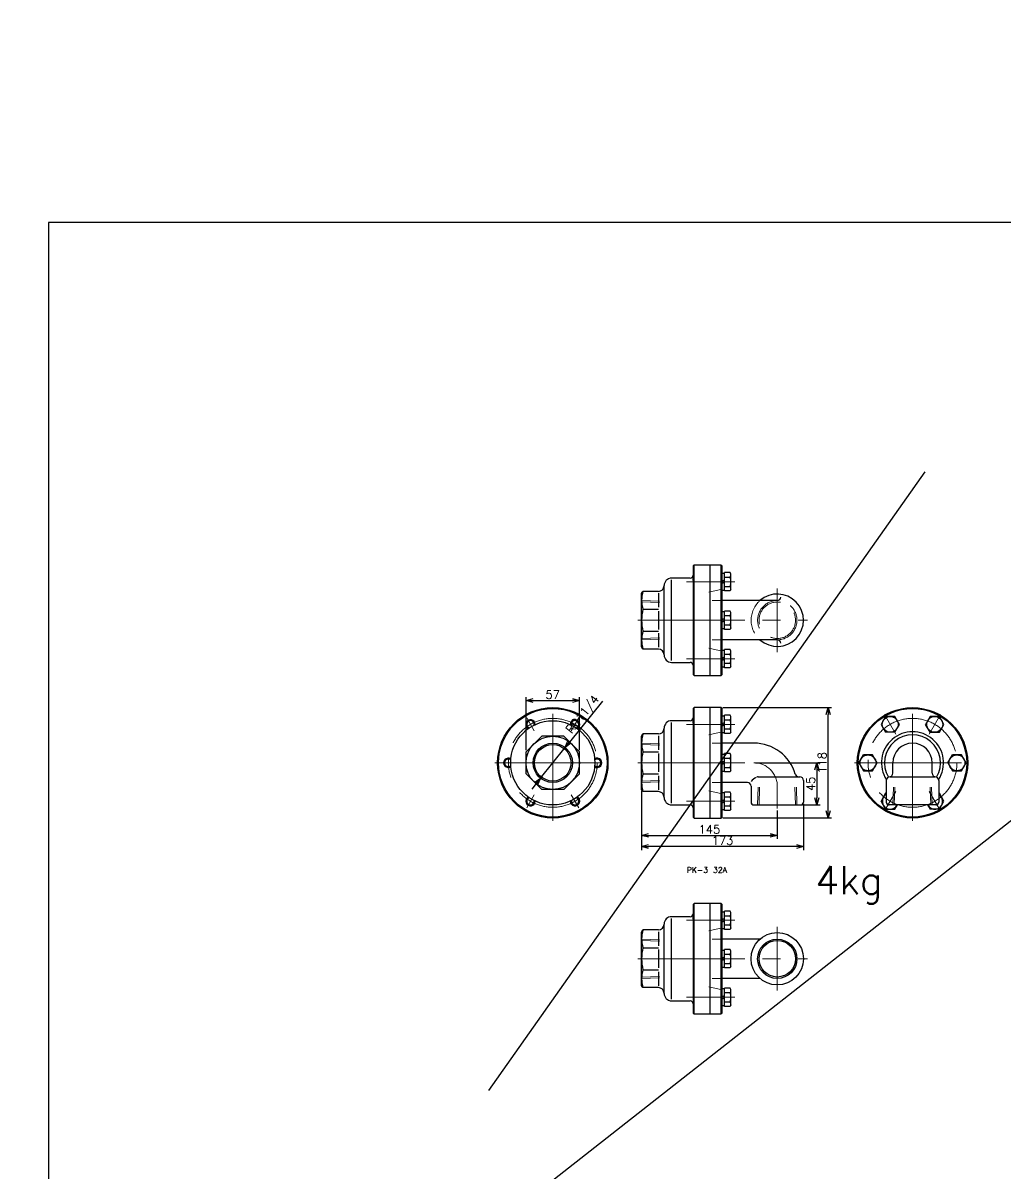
# Model space of a CAD drawing. Header units: millimetres. Extents: x -16130 to 36813, y -8099 to 27484.
# Drawn here: x -5176 to -4125, y 2422 to 3652 of the extents above; entities that cross this region are included whole.
import ezdxf

# ---------------------------------------------------------------- set-up
doc = ezdxf.new("R2010")
doc.units = ezdxf.units.MM
doc.header["$LTSCALE"] = 6
doc.header["$PDMODE"] = 99
doc.header["$PDSIZE"] = 1
doc.linetypes.add('CENTER2', pattern=[28.575, 19.05, -3.175, 3.175, -3.175])
doc.linetypes.add('HIDDEN', pattern=[9.525, 6.35, -3.175])
for name, color, linetype, lineweight in [('04_HIDDEN', 2, 'HIDDEN', 13), ('05_CENTER', 4, 'CENTER2', 13), ('08_DIM', 3, 'Continuous', 13)]:
    doc.layers.add(name, color=color, linetype=linetype, lineweight=lineweight)
doc.styles.add('KSS_TXT', font='txt.shx', dxfattribs={"bigfont": 'extfont2.shx'})
doc.dimstyles.new('KSS_DIM', dxfattribs={"dimtxt": 3, "dimasz": 2.5, "dimexe": 1.25, "dimexo": 0.625, "dimtad": 1, "dimdsep": 46, "dimtxsty": 'KSS_TXT', "dimblk": 'OPEN30', "dimcen": 0, "dimazin": 2, "dimtfac": 0.75, "dimtmove": 0, "dimatfit": 3, "dimldrblk": 'OPEN30', "dimfxl": 1, "dimtolj": 1, "dimarcsym": 0})
doc.dimstyles.new('KSS_DIM$3', dxfattribs={"dimtxt": 3, "dimasz": 2.5, "dimexe": 1.25, "dimexo": 0.625, "dimtad": 1, "dimtih": 1, "dimtoh": 1, "dimdsep": 46, "dimtxsty": 'KSS_TXT', "dimblk": 'OPEN30', "dimcen": 0, "dimazin": 2, "dimtfac": 0.75, "dimtofl": 0, "dimtmove": 0, "dimatfit": 3, "dimldrblk": 'OPEN30', "dimfxl": 1, "dimtolj": 1, "dimarcsym": 0})

# ---------------------------------------------------------------- blocks, each defined once
blk = doc.blocks.new('_Open30')
at = {"color": 0, "linetype": 'ByBlock', "lineweight": -2}
for p, q in [((-1, 0.27), (0, 0)), ((0, 0), (-1, -0.27)), ((0, 0), (-1, 0))]:
    blk.add_line(p, q, dxfattribs=at)
blk = doc.blocks.new('*D1545')
at = {"layer": '08_DIM', "color": 0, "lineweight": -2, "transparency": 16777216}
for p, q in [((-4514.3, 2831.3), (-4514.3, 2780.4)), ((-4369.3, 2810.8), (-4369.3, 2780.4)), ((-4506.8, 2784.1), (-4376.8, 2784.1))]:
    blk.add_line(p, q, dxfattribs=at)
at = {"layer": 'Defpoints', "color": 0, "transparency": 16777216}
for p in [(-4514.3, 2833.2), (-4369.3, 2812.7), (-4369.3, 2784.1)]:
    blk.add_point(p, dxfattribs=at)
at = {"layer": '08_DIM', "color": 0, "lineweight": -2, "transparency": 16777216, "xscale": 7.5, "yscale": 7.5, "zscale": 7.5, "rotation": 180}
blk.add_blockref('_Open30', (-4514.3, 2784.1), dxfattribs=at)
at = {"layer": '08_DIM', "color": 0, "lineweight": -2, "transparency": 16777216, "xscale": 7.5, "yscale": 7.5, "zscale": 7.5}
blk.add_blockref('_Open30', (-4369.3, 2784.1), dxfattribs=at)
at = {"layer": '08_DIM', "color": 0, "transparency": 16777216, "insert": (-4441.8, 2790.5), "char_height": 9, "attachment_point": 5, "style": 'KSS_TXT'}
blk.add_mtext('\\A1;145', dxfattribs=at)
blk = doc.blocks.new('*D1546')
at = {"layer": '08_DIM', "color": 0, "lineweight": -2, "transparency": 16777216}
for p, q in [((-4514.3, 2831.3), (-4514.3, 2768.4)), ((-4341.3, 2817.8), (-4341.3, 2768.4)), ((-4348.8, 2772.2), (-4506.8, 2772.2))]:
    blk.add_line(p, q, dxfattribs=at)
at = {"layer": 'Defpoints', "color": 0, "transparency": 16777216}
for p in [(-4514.3, 2833.2), (-4341.3, 2819.7), (-4514.3, 2772.2)]:
    blk.add_point(p, dxfattribs=at)
at = {"layer": '08_DIM', "color": 0, "lineweight": -2, "transparency": 16777216, "xscale": 7.5, "yscale": 7.5, "zscale": 7.5, "rotation": 180}
blk.add_blockref('_Open30', (-4514.3, 2772.2), dxfattribs=at)
at = {"layer": '08_DIM', "color": 0, "lineweight": -2, "transparency": 16777216, "xscale": 7.5, "yscale": 7.5, "zscale": 7.5}
blk.add_blockref('_Open30', (-4341.3, 2772.2), dxfattribs=at)
at = {"layer": '08_DIM', "color": 0, "transparency": 16777216, "insert": (-4427.8, 2778.6), "char_height": 9, "attachment_point": 5, "style": 'KSS_TXT'}
blk.add_mtext('\\A1;173', dxfattribs=at)
blk = doc.blocks.new('*D1547')
at = {"layer": '08_DIM', "color": 0, "lineweight": -2, "transparency": 16777216}
for p, q in [((-4392.4, 2861.7), (-4323.3, 2861.7)), ((-4327, 2854.2), (-4327, 2824.2)), ((-4342.4, 2816.7), (-4323.3, 2816.7))]:
    blk.add_line(p, q, dxfattribs=at)
at = {"layer": 'Defpoints', "color": 0, "transparency": 16777216}
for p in [(-4394.3, 2861.7), (-4344.3, 2816.7), (-4327, 2816.7)]:
    blk.add_point(p, dxfattribs=at)
at = {"layer": '08_DIM', "color": 0, "lineweight": -2, "transparency": 16777216, "xscale": 7.5, "yscale": 7.5, "zscale": 7.5}
for p, rotation in [((-4327, 2861.7), 90), ((-4327, 2816.7), 270)]:
    blk.add_blockref('_Open30', p, dxfattribs=dict(at, rotation=rotation))
at = {"layer": '08_DIM', "color": 0, "transparency": 16777216, "insert": (-4333.4, 2839.2), "char_height": 9, "attachment_point": 5, "rotation": 90, "style": 'KSS_TXT'}
blk.add_mtext('\\A1;45', dxfattribs=at)
blk = doc.blocks.new('*D1548')
at = {"layer": '08_DIM', "color": 0, "lineweight": -2, "transparency": 16777216}
for p, q in [((-4427.4, 2920.7), (-4311.2, 2920.7)), ((-4314.9, 2810.2), (-4314.9, 2913.2)), ((-4427.4, 2802.7), (-4311.2, 2802.7))]:
    blk.add_line(p, q, dxfattribs=at)
at = {"layer": 'Defpoints', "color": 0, "transparency": 16777216}
for p in [(-4429.3, 2920.7), (-4314.9, 2920.7), (-4429.3, 2802.7)]:
    blk.add_point(p, dxfattribs=at)
at = {"layer": '08_DIM', "color": 0, "lineweight": -2, "transparency": 16777216, "xscale": 7.5, "yscale": 7.5, "zscale": 7.5}
for p, rotation in [((-4314.9, 2920.7), 90), ((-4314.9, 2802.7), 270)]:
    blk.add_blockref('_Open30', p, dxfattribs=dict(at, rotation=rotation))
at = {"layer": '08_DIM', "color": 0, "transparency": 16777216, "insert": (-4321.3, 2861.7), "char_height": 9, "attachment_point": 5, "rotation": 90, "style": 'KSS_TXT'}
blk.add_mtext('\\A1;118', dxfattribs=at)
blk = doc.blocks.new('*D1549')
at = {"layer": '08_DIM', "color": 0, "lineweight": -2, "transparency": 16777216}
for p, q in [((-4637.8, 2875.3), (-4637.8, 2931.9)), ((-4630.3, 2928.2), (-4588.3, 2928.2)), ((-4580.8, 2875.3), (-4580.8, 2931.9))]:
    blk.add_line(p, q, dxfattribs=at)
at = {"layer": 'Defpoints', "color": 0, "transparency": 16777216}
for p in [(-4580.8, 2928.2), (-4637.8, 2873.5), (-4580.8, 2873.5)]:
    blk.add_point(p, dxfattribs=at)
at = {"layer": '08_DIM', "color": 0, "lineweight": -2, "transparency": 16777216, "xscale": 7.5, "yscale": 7.5, "zscale": 7.5, "rotation": 180}
blk.add_blockref('_Open30', (-4637.8, 2928.2), dxfattribs=at)
at = {"layer": '08_DIM', "color": 0, "lineweight": -2, "transparency": 16777216, "xscale": 7.5, "yscale": 7.5, "zscale": 7.5}
blk.add_blockref('_Open30', (-4580.8, 2928.2), dxfattribs=at)
at = {"layer": '08_DIM', "color": 0, "transparency": 16777216, "insert": (-4609.3, 2934.6), "char_height": 9, "attachment_point": 5, "style": 'KSS_TXT'}
blk.add_mtext('\\A1;57', dxfattribs=at)
blk = doc.blocks.new('*D1550')
at = {"layer": '08_DIM', "color": 0, "lineweight": -2, "transparency": 16777216}
for p, q in [((-4556.2, 2927.7), (-4591.5, 2883.8)), ((-4622.4, 2845.3), (-4596.2, 2878)), ((-4627.1, 2839.5), (-4631.8, 2833.6))]:
    blk.add_line(p, q, dxfattribs=at)
at = {"layer": 'Defpoints', "color": 0, "transparency": 16777216}
for p in [(-4596.2, 2878), (-4622.4, 2845.3)]:
    blk.add_point(p, dxfattribs=at)
at = {"layer": '08_DIM', "color": 0, "lineweight": -2, "transparency": 16777216, "xscale": 7.5, "yscale": 7.5, "zscale": 7.5}
for p, rotation in [((-4596.2, 2878), 231.2249549023017), ((-4622.4, 2845.3), 51.22495490230176)]:
    blk.add_blockref('_Open30', p, dxfattribs=dict(at, rotation=rotation))
at = {"layer": '08_DIM', "color": 0, "transparency": 16777216, "insert": (-4576.5, 2912.7), "char_height": 9, "attachment_point": 5, "rotation": 51.225, "style": 'KSS_TXT'}
blk.add_mtext('\\A1;RC11/4', dxfattribs=at)
blk = doc.blocks.new('PK-3 32Ab_1_1')
at = {"color": 0}
for p, q in [((-28.7, 49.6), (-33.6, 41.1)), ((-18.8, 49.6), (-28.7, 49.6)), ((-13.9, 41.1), (-18.8, 49.6)), ((18.8, 49.6), (13.9, 41.1)), ((28.7, 49.6), (18.8, 49.6)), ((33.6, 41.1), (28.7, 49.6)), ((-33.6, 41.1), (-28.7, 32.6)), ((-18.8, 32.6), (-13.9, 41.1)), ((18.8, 32.6), (13.9, 41.1)), ((28.7, 32.6), (33.6, 41.1)), ((-18.8, 32.6), (-28.7, 32.6)), ((18.8, 32.6), (28.7, 32.6)), ((-57.3, 0), (-52.4, 8.5)), ((-57.3, 0), (-52.4, -8.5)), ((-42.6, 8.5), (-52.4, 8.5)), ((-37.7, 0), (-42.6, 8.5)), ((-42.6, -8.5), (-37.7, 0)), ((-21, -11.1), (-21, 0)), ((21, -11.1), (21, 0)), ((37.7, 0), (42.6, 8.5)), ((37.7, 0), (42.6, -8.5)), ((52.4, 8.5), (42.6, 8.5)), ((57.3, 0), (52.4, 8.5)), ((52.4, -8.5), (57.3, 0)), ((-52.4, -8.5), (-42.6, -8.5)), ((42.6, -8.5), (52.4, -8.5)), ((-28, -19), (-28, -42)), ((-24, -15), (24, -15)), ((28, -19), (28, -42)), ((-28.7, -32.6), (-33.6, -41.1)), ((-28, -32.6), (-28.7, -32.6)), ((28.7, -32.6), (28, -32.6)), ((33.6, -41.1), (28.7, -32.6)), ((-28.7, -49.6), (-33.6, -41.1)), ((25, -45), (-25, -45)), ((-18.8, -49.6), (-16.2, -45)), ((16.2, -45), (18.8, -49.6)), ((28.7, -49.6), (33.6, -41.1)), ((-28.7, -49.6), (-18.8, -49.6)), ((28.7, -49.6), (18.8, -49.6))]:
    blk.add_line(p, q, dxfattribs=at)
for centre, radius in [((0, 0), 59), ((0, 0), 58), ((-23.8, 41.1), 8.5), ((23.8, 41.1), 8.5), ((-47.5, 0), 8.5), ((47.5, 0), 8.5)]:
    blk.add_circle(centre, radius, dxfattribs=at)
for centre, radius, start, end in [((0, 0), 33.2, 327.0616, 212.9384), ((0, 0), 30, 329.1121, 210.8879), ((0, 0), 21, 0, 180), ((-25, -11.1), 4, 277.1808, 0), ((25, -11.1), 4, 180, 262.8192), ((-24, -19), 4, 90, 180), ((24, -19), 4, 0, 90), ((-23.8, -41.1), 8.5, 120, 332.9631), ((23.8, -41.1), 8.5, 207.0369, 60), ((-25, -42), 3, 180, 270), ((25, -42), 3, 270, 0)]:
    blk.add_arc(centre, radius, start, end, dxfattribs=at)
at = {"layer": '04_HIDDEN', "color": 0}
for p, q in [((-21, -45), (-20.4, -26)), ((-19.5, -45), (-18.9, -26)), ((19.5, -45), (18.9, -26)), ((21, -45), (20.4, -26))]:
    blk.add_line(p, q, dxfattribs=at)
at = {"layer": '05_CENTER', "color": 0}
for p, q in [((0, -62), (0, 62)), ((-29.8, 51.5), (-17.8, 30.7)), ((29.8, 51.5), (17.8, 30.7)), ((-62, 0), (62, 0)), ((-29.8, -51.5), (-17.8, -30.7)), ((29.8, -51.5), (17.8, -30.7))]:
    blk.add_line(p, q, dxfattribs=at)
blk.add_circle((0, 0), 47.5, dxfattribs=at)
blk = doc.blocks.new('PK-3 32Ac_1_1')
at = {"color": 0}
for p, q in [((-28.5, 11.8), (-11.8, 28.5)), ((11.8, 28.5), (-11.8, 28.5)), ((11.8, 28.5), (28.5, 11.8)), ((-28.5, -11.8), (-28.5, 11.8)), ((28.5, -11.8), (28.5, 11.8)), ((-11.8, -28.5), (-28.5, -11.8)), ((11.8, -28.5), (28.5, -11.8)), ((11.8, -28.5), (-11.8, -28.5))]:
    blk.add_line(p, q, dxfattribs=at)
for radius in [59, 58, 45, 28.5, 21, 19.5]:
    blk.add_circle((0, 0), radius, dxfattribs=at)
for centre, radius, start, end in [((-23.8, 41.1), 5, 357.3522, 242.6478), ((-23.8, 41.1), 4, 349.4088, 250.5912), ((23.8, 41.1), 5, 297.3522, 182.6478), ((23.8, 41.1), 4, 289.4088, 190.5912), ((-47.5, 0), 5, 57.3522, 302.6478), ((-47.5, 0), 4, 49.4088, 310.5912), ((47.5, 0), 5, 237.3522, 122.6478), ((47.5, 0), 4, 229.4088, 130.5912), ((-23.8, -41.1), 5, 117.3522, 2.6478), ((23.8, -41.1), 5, 177.3522, 62.6478), ((-23.8, -41.1), 4, 109.4088, 10.5912), ((23.8, -41.1), 4, 169.4088, 70.5912)]:
    blk.add_arc(centre, radius, start, end, dxfattribs=at)
at = {"layer": '05_CENTER', "color": 0}
for p, q in [((0, -62), (0, 62)), ((-19.8, 34.2), (-27.8, 48.1)), ((19.8, 34.2), (27.8, 48.1)), ((-62, 0), (62, 0)), ((-19.8, -34.2), (-27.8, -48.1)), ((19.8, -34.2), (27.8, -48.1))]:
    blk.add_line(p, q, dxfattribs=at)
blk.add_circle((0, 0), 47.5, dxfattribs=at)
blk = doc.blocks.new('PK-3 32Ad_1_1')
at = {"color": 0}
for p, q in [((56, 59), (55, 58)), ((55, 58), (55, -58)), ((85, 59), (56, 59)), ((56, -59), (56, 59)), ((73, 59), (73, -59)), ((85, 59), (86, 58)), ((85, -59), (85, 59)), ((86, -58), (86, 58)), ((86, 50.3), (88.5, 50.3)), ((94.6, 50.9), (88.5, 50.9)), ((88.5, 31.3), (88.5, 50.9)), ((95.5, 49.4), (94.6, 50.9)), ((95.5, 32.9), (95.5, 49.4)), ((24, -37), (24, 37)), ((52, 45), (32, 45)), ((32, -43), (32, 43)), ((55, 42.5), (55, 48)), ((88.5, 43), (86, 41.8)), ((88.5, 40.5), (86, 39.3)), ((88.5, 46), (94.6, 46)), ((0, 28.5), (1.4, 30.8)), ((0, -28.5), (0, 28.5)), ((18, 30.8), (1.4, 30.8)), ((18, 28.8), (18, 13.8)), ((88.5, 31.9), (86, 31.9)), ((88.5, 36.2), (94.6, 36.2)), ((94.6, 31.3), (88.5, 31.3)), ((95.5, 32.9), (94.6, 31.3)), ((145, 21), (86, 21)), ((1.4, 11.8), (18, 11.8)), ((18, 9.8), (18, -9.8)), ((86, 9.2), (88.5, 9.2)), ((88.5, 1.9), (86, 0.6)), ((88.5, -9.8), (88.5, 9.8)), ((94.6, 9.8), (88.5, 9.8)), ((88.5, 4.9), (94.6, 4.9)), ((95.5, 8.3), (94.6, 9.8)), ((95.5, -8.2), (95.5, 8.3)), ((1.4, -11.8), (18, -11.8)), ((88.5, -0.6), (86, -1.9)), ((88.5, -9.2), (86, -9.2)), ((88.5, -4.9), (94.6, -4.9)), ((94.6, -9.8), (88.5, -9.8)), ((95.5, -8.2), (94.6, -9.8)), ((18, -13.8), (18, -28.8)), ((145, -21), (86, -21)), ((1.4, -30.8), (0, -28.5)), ((18, -30.8), (1.4, -30.8)), ((86, -31.9), (88.5, -31.9)), ((94.6, -31.3), (88.5, -31.3)), ((88.5, -50.9), (88.5, -31.3)), ((88.5, -36.2), (94.6, -36.2)), ((95.5, -32.9), (94.6, -31.3)), ((95.5, -49.4), (95.5, -32.9)), ((32, -45), (52, -45)), ((88.5, -39.3), (86, -40.5)), ((88.5, -41.8), (86, -43)), ((88.5, -46), (94.6, -46)), ((55, -58), (56, -59)), ((56, -59), (85, -59)), ((86, -58), (85, -59)), ((88.5, -50.3), (86, -50.3)), ((94.6, -50.9), (88.5, -50.9)), ((95.5, -49.4), (94.6, -50.9))]:
    blk.add_line(p, q, dxfattribs=at)
for centre, radius, start, end in [((32, 37), 8, 90, 180), ((52, 48), 3, 270, 0), ((91.7, 48.5), 3.8, 319.8693, 0), ((81.6, 41.1), 13.9, 339.3001, 20.6999), ((34.1, 21.3), 34.1, 163.7929, 196.2071), ((18, 36.8), 6, 270, 0), ((91.7, 33.8), 3.8, 0, 40.1307), ((145, 25), 4, 270, 352.8192), ((52.1, 0), 52.1, 166.8975, 193.1025), ((91.7, 7.4), 3.8, 319.8693, 0), ((81.6, 0), 13.9, 339.3001, 20.6999), ((34.1, -21.3), 34.1, 163.7929, 196.2071), ((91.7, -7.3), 3.8, 0, 40.1307), ((145, -25), 4, 7.1808, 90), ((18, -36.8), 6, 0, 90), ((91.7, -33.8), 3.8, 319.8693, 0), ((81.6, -41.1), 13.9, 339.3001, 20.6999), ((32, -37), 8, 180, 270), ((52, -48), 3, 0, 90), ((91.7, -48.5), 3.8, 0, 40.1307)]:
    blk.add_arc(centre, radius, start, end, dxfattribs=at)
blk.add_arc((145, 0), 28, 228.5904, 131.4096)
at = {"layer": '04_HIDDEN', "color": 0}
for p, q in [((72, 30), (86, 33.2)), ((0, 21), (19, 20.4)), ((0, 19.5), (19, 18.9)), ((86, 21), (75.5, 21)), ((0, -19.5), (19, -18.9)), ((0, -21), (19, -20.4)), ((86, -21), (75.5, -21)), ((72, -30), (86, -33.2))]:
    blk.add_line(p, q, dxfattribs=at)
for radius in [21, 19.5]:
    blk.add_circle((145, 0), radius, dxfattribs=at)
blk.add_arc((145, 0), 28, 131.4096, 228.5904, dxfattribs=at)
at = {"layer": '05_CENTER', "color": 0}
for p, q in [((48, 41.1), (99.5, 41.1)), ((145, -34), (145, 34)), ((-4, 0), (177.4, 0)), ((48, -41.1), (99.5, -41.1))]:
    blk.add_line(p, q, dxfattribs=at)
blk = doc.blocks.new('PK-3 32Aa_1_1')
at = {"color": 0}
for p, q in [((56, 59), (55, 58)), ((55, 58), (55, -58)), ((85, 59), (56, 59)), ((56, -59), (56, 59)), ((73, 59), (73, -59)), ((85, 59), (86, 58)), ((85, -59), (85, 59)), ((86, -58), (86, 58)), ((86, 50.3), (88.5, 50.3)), ((94.6, 50.9), (88.5, 50.9)), ((88.5, 31.3), (88.5, 50.9)), ((95.5, 49.4), (94.6, 50.9)), ((95.5, 32.9), (95.5, 49.4)), ((24, -37), (24, 37)), ((52, 45), (32, 45)), ((32, -43), (32, 43)), ((55, 42.5), (55, 48)), ((88.5, 43), (86, 41.8)), ((88.5, 40.5), (86, 39.3)), ((88.5, 46), (94.6, 46)), ((0, 28.5), (1.4, 30.8)), ((0, -28.5), (0, 28.5)), ((18, 30.8), (1.4, 30.8)), ((18, 28.8), (18, 13.8)), ((88.5, 31.9), (86, 31.9)), ((88.5, 36.2), (94.6, 36.2)), ((94.6, 31.3), (88.5, 31.3)), ((95.5, 32.9), (94.6, 31.3)), ((120, 21), (86, 21)), ((1.4, 11.8), (18, 11.8)), ((18, 9.8), (18, -9.8)), ((86, 9.2), (88.5, 9.2)), ((88.5, 1.9), (86, 0.6)), ((88.5, -9.8), (88.5, 9.8)), ((94.6, 9.8), (88.5, 9.8)), ((88.5, 4.9), (94.6, 4.9)), ((95.5, 8.3), (94.6, 9.8)), ((95.5, -8.2), (95.5, 8.3)), ((1.4, -11.8), (18, -11.8)), ((88.5, -0.6), (86, -1.9)), ((88.5, -9.2), (86, -9.2)), ((88.5, -4.9), (94.6, -4.9)), ((94.6, -9.8), (88.5, -9.8)), ((95.5, -8.2), (94.6, -9.8)), ((18, -13.8), (18, -28.8)), ((113, -21), (86, -21)), ((124.6, -15), (169, -15)), ((173, -19), (173, -42)), ((1.4, -30.8), (0, -28.5)), ((18, -30.8), (1.4, -30.8)), ((86, -31.9), (88.5, -31.9)), ((94.6, -31.3), (88.5, -31.3)), ((88.5, -50.9), (88.5, -31.3)), ((88.5, -36.2), (94.6, -36.2)), ((95.5, -32.9), (94.6, -31.3)), ((95.5, -49.4), (95.5, -32.9)), ((117, -25), (117, -42)), ((32, -45), (52, -45)), ((88.5, -39.3), (86, -40.5)), ((88.5, -41.8), (86, -43)), ((88.5, -46), (94.6, -46)), ((120, -45), (170, -45)), ((55, -58), (56, -59)), ((56, -59), (85, -59)), ((86, -58), (85, -59)), ((88.5, -50.3), (86, -50.3)), ((94.6, -50.9), (88.5, -50.9)), ((95.5, -49.4), (94.6, -50.9))]:
    blk.add_line(p, q, dxfattribs=at)
for centre, radius, start, end in [((32, 37), 8, 90, 180), ((52, 48), 3, 270, 0), ((91.7, 48.5), 3.8, 319.8693, 0), ((81.6, 41.1), 13.9, 339.3001, 20.6999), ((34.1, 21.3), 34.1, 163.7929, 196.2071), ((18, 36.8), 6, 270, 0), ((91.7, 33.8), 3.8, 0, 40.1307), ((120, -25), 46, 16.2602, 90), ((52.1, 0), 52.1, 166.8975, 193.1025), ((91.7, 7.4), 3.8, 319.8693, 0), ((81.6, 0), 13.9, 339.3001, 20.6999), ((34.1, -21.3), 34.1, 163.7929, 196.2071), ((91.7, -7.3), 3.8, 0, 40.1307), ((168, -11), 4, 196.2602, 270), ((113, -25), 4, 0, 90), ((127.6, -27.4), 12.9, 113.3505, 145.4914), ((124.6, -19), 4, 90, 109.7287), ((169, -19), 4, 0, 90), ((18, -36.8), 6, 0, 90), ((91.7, -33.8), 3.8, 319.8693, 0), ((81.6, -41.1), 13.9, 339.3001, 20.6999), ((32, -37), 8, 180, 270), ((52, -48), 3, 0, 90), ((91.7, -48.5), 3.8, 0, 40.1307), ((120, -42), 3, 180, 270), ((170, -42), 3, 270, 0)]:
    blk.add_arc(centre, radius, start, end, dxfattribs=at)
at = {"layer": '04_HIDDEN', "color": 0}
for p, q in [((72, 30), (86, 33.2)), ((0, 21), (19, 20.4)), ((0, 19.5), (19, 18.9)), ((86, 21), (75.5, 21)), ((0, -19.5), (19, -18.9)), ((0, -21), (19, -20.4)), ((86, -21), (75.5, -21)), ((72, -30), (86, -33.2)), ((124, -45), (124.6, -26)), ((125.5, -45), (126.1, -26)), ((164.5, -45), (163.9, -26)), ((166, -45), (165.4, -26))]:
    blk.add_line(p, q, dxfattribs=at)
at = {"layer": '05_CENTER', "color": 0}
for p, q in [((48, 41.1), (99.5, 41.1)), ((-4, 0), (120, 0)), ((145, -49), (145, -25)), ((48, -41.1), (99.5, -41.1))]:
    blk.add_line(p, q, dxfattribs=at)
blk.add_arc((120, -25), 25, 0, 90, dxfattribs=at)
blk = doc.blocks.new('PK-3 32Ae_1_1')
at = {"color": 0}
for p, q in [((56, 59), (55, 58)), ((55, 58), (55, -58)), ((85, 59), (56, 59)), ((56, -59), (56, 59)), ((73, 59), (73, -59)), ((85, 59), (86, 58)), ((85, -59), (85, 59)), ((86, -58), (86, 58)), ((86, 50.3), (88.5, 50.3)), ((94.6, 50.9), (88.5, 50.9)), ((88.5, 31.3), (88.5, 50.9)), ((95.5, 49.4), (94.6, 50.9)), ((95.5, 32.9), (95.5, 49.4)), ((24, -37), (24, 37)), ((52, 45), (32, 45)), ((32, -43), (32, 43)), ((55, 42.5), (55, 48)), ((88.5, 43), (86, 41.8)), ((88.5, 40.5), (86, 39.3)), ((88.5, 46), (94.6, 46)), ((0, 28.5), (1.4, 30.8)), ((0, -28.5), (0, 28.5)), ((18, 30.8), (1.4, 30.8)), ((18, 28.8), (18, 13.8)), ((88.5, 31.9), (86, 31.9)), ((88.5, 36.2), (94.6, 36.2)), ((94.6, 31.3), (88.5, 31.3)), ((95.5, 32.9), (94.6, 31.3)), ((126.5, 21), (86, 21)), ((1.4, 11.8), (18, 11.8)), ((18, 9.8), (18, -9.8)), ((86, 9.2), (88.5, 9.2)), ((88.5, 1.9), (86, 0.6)), ((88.5, -9.8), (88.5, 9.8)), ((94.6, 9.8), (88.5, 9.8)), ((88.5, 4.9), (94.6, 4.9)), ((95.5, 8.2), (94.6, 9.8)), ((95.5, -8.2), (95.5, 8.2)), ((1.4, -11.8), (18, -11.8)), ((88.5, -0.6), (86, -1.9)), ((88.5, -9.2), (86, -9.2)), ((88.5, -4.9), (94.6, -4.9)), ((94.6, -9.8), (88.5, -9.8)), ((95.5, -8.2), (94.6, -9.8)), ((18, -13.8), (18, -28.8)), ((126.5, -21), (86, -21)), ((1.4, -30.8), (0, -28.5)), ((18, -30.8), (1.4, -30.8)), ((86, -31.9), (88.5, -31.9)), ((94.6, -31.3), (88.5, -31.3)), ((88.5, -50.9), (88.5, -31.3)), ((88.5, -36.2), (94.6, -36.2)), ((95.5, -32.9), (94.6, -31.3)), ((95.5, -49.4), (95.5, -32.9)), ((32, -45), (52, -45)), ((88.5, -39.3), (86, -40.5)), ((88.5, -41.8), (86, -43)), ((88.5, -46), (94.6, -46)), ((55, -58), (56, -59)), ((56, -59), (85, -59)), ((86, -58), (85, -59)), ((88.5, -50.3), (86, -50.3)), ((94.6, -50.9), (88.5, -50.9)), ((95.5, -49.4), (94.6, -50.9))]:
    blk.add_line(p, q, dxfattribs=at)
for radius in [28, 21, 19.5]:
    blk.add_circle((145, 0), radius, dxfattribs=at)
for centre, radius, start, end in [((32, 37), 8, 90, 180), ((52, 48), 3, 270, 0), ((91.7, 48.5), 3.8, 319.8693, 0), ((81.6, 41.1), 13.9, 339.3001, 20.6999), ((34.1, 21.3), 34.1, 163.7929, 196.2071), ((18, 36.8), 6, 270, 0), ((91.7, 33.8), 3.8, 0, 40.1307), ((52.1, 0), 52.1, 166.8975, 193.1025), ((91.7, 7.3), 3.8, 319.8693, 0), ((81.6, 0), 13.9, 339.3001, 20.6999), ((34.1, -21.3), 34.1, 163.7929, 196.2071), ((91.7, -7.3), 3.8, 0, 40.1307), ((18, -36.8), 6, 0, 90), ((91.7, -33.8), 3.8, 319.8693, 0), ((81.6, -41.1), 13.9, 339.3001, 20.6999), ((32, -37), 8, 180, 270), ((52, -48), 3, 0, 90), ((91.7, -48.5), 3.8, 0, 40.1307)]:
    blk.add_arc(centre, radius, start, end, dxfattribs=at)
at = {"layer": '04_HIDDEN', "color": 0}
for p, q in [((72, 30), (86, 33.2)), ((0, 21), (19, 20.4)), ((0, 19.5), (19, 18.9)), ((86, 21), (75.5, 21)), ((0, -19.5), (19, -18.9)), ((0, -21), (19, -20.4)), ((86, -21), (75.5, -21)), ((72, -30), (86, -33.2))]:
    blk.add_line(p, q, dxfattribs=at)
at = {"layer": '05_CENTER', "color": 0}
for p, q in [((48, 41.1), (99.5, 41.1)), ((145, -34), (145, 34)), ((-4, 0), (177.4, 0)), ((48, -41.1), (99.5, -41.1))]:
    blk.add_line(p, q, dxfattribs=at)

msp = doc.modelspace()

# ---------------------------------------------------------------- linework, layer by layer
at = {"color": 2}
msp.add_line((-1466.0164, 4882.37819), (-14764.10563, -5554.72697), dxfattribs=at)
at = {"color": 3}
msp.add_line((-4211.50556, 3172.52181), (-4677.95476, 2511.28493), dxfattribs=at)
at = {"color": 2}
msp.add_lwpolyline([(-5148.42613, -1211.29119), (-2112.40419, -1211.29119), (-2112.40419, 3439.14606), (-5148.42613, 3439.14606)], close=True, dxfattribs=at)

# ---------------------------------------------------------------- block references
at = {"color": 4}
for name, p in [('PK-3 32Ad_1_1', (-4514.27591, 3014.03801)), ('PK-3 32Ac_1_1', (-4609.27591, 2861.65565)), ('PK-3 32Aa_1_1', (-4514.27591, 2861.65565)), ('PK-3 32Ab_1_1', (-4224.73117, 2861.65565)), ('PK-3 32Ae_1_1', (-4514.27591, 2652.22007))]:
    msp.add_blockref(name, p, dxfattribs=at)

# ---------------------------------------------------------------- texts
at = {"color": 0, "style": 'KSS_TXT'}
msp.add_text('PK-3 32A', height=6, dxfattribs=at).set_placement((-4465.94096, 2744.11092))
at = {"layer": '08_DIM', "color": 6, "style": 'KSS_TXT'}
msp.add_text('4kg', height=30, dxfattribs=at).set_placement((-4328.59201, 2721.10615))

# ---------------------------------------------------------------- dimensions: what is measured, and where the dimension line sits
at = {"layer": '08_DIM'}
for base, p1, p2, picture, middle in [((-4580.77591, 2928.19841), (-4637.77591, 2873.46074), (-4580.77591, 2873.46074), '*D1549', (-4609.27591, 2934.57966)), ((-4369.27591, 2784.14148), (-4514.27591, 2833.15565), (-4369.27591, 2812.65565), '*D1545', (-4441.77591, 2790.52273)), ((-4514.27591, 2772.18493), (-4341.27591, 2819.65565), (-4514.27591, 2833.15565), '*D1546', (-4427.77591, 2778.55993))]:
    dim = msp.add_linear_dim(base=base, p1=p1, p2=p2, dimstyle='KSS_DIM', override={"dimscale": 3}, dxfattribs=at)
    dim.commit()
    dim.dimension.update_dxf_attribs({"geometry": picture, "text_midpoint": middle})
dim = msp.add_diameter_dim_2p(p1=(-4622.39928, 2845.31891), p2=(-4596.15255, 2877.9924), text='RC11/4', dimstyle='KSS_DIM$3', override={"dimscale": 3, "dimtih": 0, "dimtoh": 0, "dimpost": '', "dimtofl": 1}, dxfattribs=at)
dim.commit()
dim.dimension.update_dxf_attribs({"geometry": '*D1550', "text_midpoint": (-4576.46341, 2912.68201)})
for base, p1, p2, picture, middle in [((-4314.91362, 2920.65565), (-4429.27591, 2802.65565), (-4429.27591, 2920.65565), '*D1548', (-4321.28862, 2861.65565)), ((-4327.01901, 2816.65565), (-4394.27591, 2861.65565), (-4344.27591, 2816.65565), '*D1547', (-4333.40026, 2839.15565))]:
    dim = msp.add_linear_dim(base=base, p1=p1, p2=p2, angle=90, dimstyle='KSS_DIM', override={"dimscale": 3}, dxfattribs=at)
    dim.commit()
    dim.dimension.update_dxf_attribs({"geometry": picture, "text_midpoint": middle})

doc.saveas('drawing.dxf')
